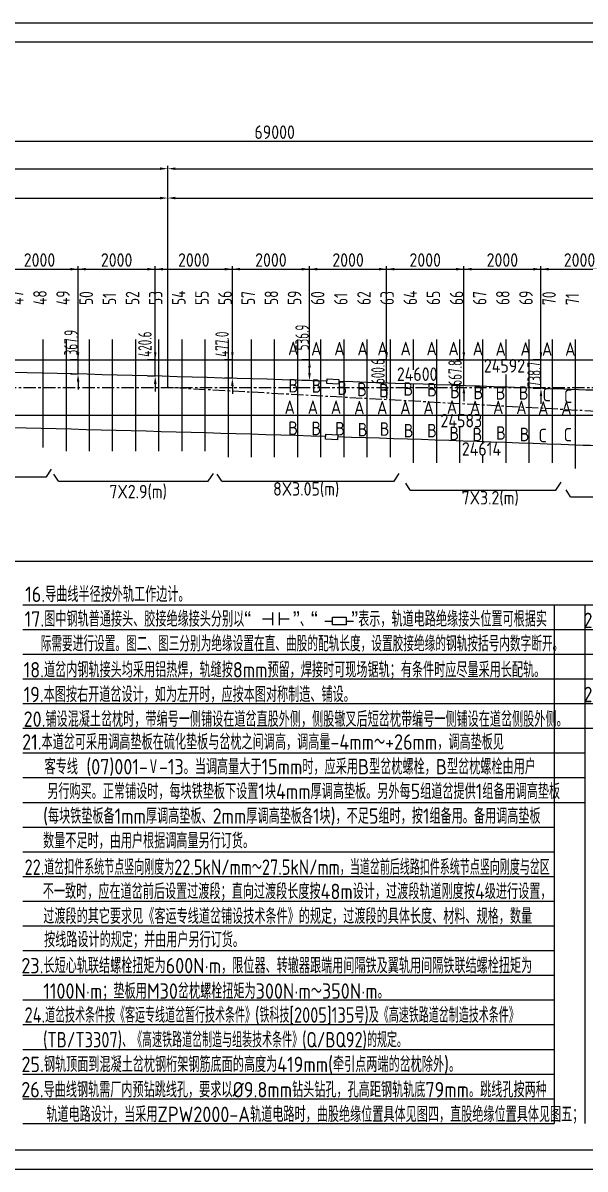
# Model space of a CAD drawing. Header units: millimetres. Extents: x 88099 to 263099, y -144739 to -10699.
# Drawn here: x 122087 to 136661, y -40399 to -10699 of the extents above; entities that cross this region are included whole.
import ezdxf

# ---------------------------------------------------------------- set-up
doc = ezdxf.new("R2010")
doc.units = ezdxf.units.MM
doc.linetypes.add('CENTER', pattern=[50.8, 31.75, -6.35, 6.35, -6.35])
doc.layers.get('0').update_dxf_attribs({"color": 1})
doc.layers.get('Defpoints').update_dxf_attribs({"color": 252})
for name, color, linetype in [('4', 7, 'Continuous'), ('尺寸线层', 7, 'Continuous'), ('粗实线层', 1, 'Continuous'), ('细实线层', 7, 'Continuous')]:
    doc.layers.add(name, color=color, linetype=linetype)
doc.styles.add('HZ', font='gbenor.shx', dxfattribs={"width": 0.7, "bigfont": 'gbcbig.shx'})
doc.styles.get("Standard").update_dxf_attribs({"font": 'gbenor.shx', "bigfont": 'gbcbig.shx'})
doc.dimstyles.new('ISO-25', dxfattribs={"dimtxt": 3.5, "dimasz": 2, "dimexe": 0.75, "dimexo": 0, "dimtad": 1, "dimdec": 1, "dimtxsty": 'Standard', "dimcen": 2.5, "dimclrd": 2, "dimclre": 2, "dimclrt": 2, "dimadec": 0, "dimazin": 0, "dimtfac": 1, "dimtdec": 1, "dimtmove": 0, "dimatfit": 3, "dimfxl": 1, "dimarcsym": 0})
doc.dimstyles.new('P12', dxfattribs={"dimtxt": 2.5, "dimasz": 2, "dimexe": 2, "dimexo": 0, "dimgap": 0.1, "dimtad": 1, "dimdec": 1, "dimzin": 0, "dimdsep": 46, "dimtxsty": 'HZ', "dimcen": 0.1, "dimse1": 1, "dimse2": 1, "dimadec": 0, "dimazin": 0, "dimtfac": 0.72, "dimtdec": 1, "dimtix": 1, "dimtmove": 2, "dimatfit": 3, "dimfxl": 1, "dimtolj": 1, "dimtzin": 0, "dimarcsym": 0})

# ---------------------------------------------------------------- blocks, each defined once
blk = doc.blocks.new('*D6')
at = {"layer": 'Defpoints', "color": 0, "transparency": 16777216}
for p in [(125843, -14476), (94114, -19431), (125843, -20149)]:
    blk.add_point(p, dxfattribs=at)
at = {"layer": '尺寸线层', "color": 7, "lineweight": -2, "transparency": 16777216}
for p, q in [((94114, -19431), (94114, -14401)), ((94314, -14476), (125643, -14476)), ((125843, -20149), (125843, -14401))]:
    blk.add_line(p, q, dxfattribs=at)
at = {"layer": '尺寸线层', "color": 7, "transparency": 16777216}
for points in [[(94314, -14443), (94314, -14509), (94114, -14476)], [(125643, -14443), (125643, -14509), (125843, -14476)]]:
    blk.add_solid(points, dxfattribs=at)
at = {"layer": '尺寸线层', "color": 7, "transparency": 16777216, "insert": (109978, -14238), "char_height": 350, "attachment_point": 5}
blk.add_mtext('31729', dxfattribs=at)
blk = doc.blocks.new('*D7')
at = {"layer": 'Defpoints', "color": 0, "transparency": 16777216}
for p in [(163114, -14476), (163114, -19431), (125843, -20149)]:
    blk.add_point(p, dxfattribs=at)
at = {"layer": '尺寸线层', "color": 7, "lineweight": -2, "transparency": 16777216}
for p, q in [((125843, -20149), (125843, -14401)), ((126043, -14476), (162914, -14476)), ((163114, -19431), (163114, -14401))]:
    blk.add_line(p, q, dxfattribs=at)
at = {"layer": '尺寸线层', "color": 7, "transparency": 16777216}
for points in [[(126043, -14443), (126043, -14509), (125843, -14476)], [(162914, -14443), (162914, -14509), (163114, -14476)]]:
    blk.add_solid(points, dxfattribs=at)
at = {"layer": '尺寸线层', "color": 7, "transparency": 16777216, "insert": (144478, -14238), "char_height": 350, "attachment_point": 5}
blk.add_mtext('37271', dxfattribs=at)
blk = doc.blocks.new('*D8')
at = {"layer": 'Defpoints', "color": 0, "transparency": 16777216}
for p in [(163114, -13767), (94114, -19431), (163114, -19431)]:
    blk.add_point(p, dxfattribs=at)
at = {"layer": '尺寸线层', "color": 7, "lineweight": -2, "transparency": 16777216}
for p, q in [((94114, -19431), (94114, -13692)), ((94314, -13767), (162914, -13767)), ((163114, -19431), (163114, -13692))]:
    blk.add_line(p, q, dxfattribs=at)
at = {"layer": '尺寸线层', "color": 7, "transparency": 16777216}
for points in [[(94314, -13734), (94314, -13800), (94114, -13767)], [(162914, -13734), (162914, -13800), (163114, -13767)]]:
    blk.add_solid(points, dxfattribs=at)
at = {"layer": '尺寸线层', "color": 7, "transparency": 16777216, "insert": (128614, -13530), "char_height": 350, "attachment_point": 5}
blk.add_mtext('69000', dxfattribs=at)
blk = doc.blocks.new('*D16')
at = {"layer": 'Defpoints', "color": 0, "transparency": 16777216}
for p in [(125843, -15237), (96069, -19431), (125843, -20149)]:
    blk.add_point(p, dxfattribs=at)
at = {"layer": '尺寸线层', "color": 7, "lineweight": -2, "transparency": 16777216}
for p, q in [((96069, -19431), (96069, -15162)), ((96269, -15237), (125643, -15237)), ((125843, -20149), (125843, -15162))]:
    blk.add_line(p, q, dxfattribs=at)
at = {"layer": '尺寸线层', "color": 7, "transparency": 16777216}
for points in [[(96269, -15204), (96269, -15271), (96069, -15237)], [(125643, -15204), (125643, -15271), (125843, -15237)]]:
    blk.add_solid(points, dxfattribs=at)
at = {"layer": '尺寸线层', "color": 7, "transparency": 16777216, "insert": (110956, -15000), "char_height": 350, "attachment_point": 5}
blk.add_mtext('29774', dxfattribs=at)
blk = doc.blocks.new('*D20')
at = {"layer": 'Defpoints', "color": 0, "transparency": 16777216}
for p in [(151479, -15237), (125843, -20149), (151479, -20866)]:
    blk.add_point(p, dxfattribs=at)
at = {"layer": '尺寸线层', "color": 7, "lineweight": -2, "transparency": 16777216}
for p, q in [((125843, -20149), (125843, -15162)), ((126043, -15237), (151279, -15237)), ((151479, -20866), (151479, -15162))]:
    blk.add_line(p, q, dxfattribs=at)
at = {"layer": '尺寸线层', "color": 7, "transparency": 16777216}
for points in [[(126043, -15204), (126043, -15271), (125843, -15237)], [(151279, -15204), (151279, -15271), (151479, -15237)]]:
    blk.add_solid(points, dxfattribs=at)
at = {"layer": '尺寸线层', "color": 7, "transparency": 16777216, "insert": (138661, -15000), "char_height": 350, "attachment_point": 5}
blk.add_mtext('25636', dxfattribs=at)
blk = doc.blocks.new('*D26')
at = {"layer": 'Defpoints', "color": 0, "transparency": 16777216}
for p in [(123517, -17080), (121517, -19663), (123517, -19663)]:
    blk.add_point(p, dxfattribs=at)
at = {"layer": '尺寸线层', "color": 7, "lineweight": -2, "transparency": 16777216}
for p, q in [((121517, -19663), (121517, -17005)), ((121717, -17080), (123317, -17080)), ((123517, -19663), (123517, -17005))]:
    blk.add_line(p, q, dxfattribs=at)
at = {"layer": '尺寸线层', "color": 7, "transparency": 16777216}
for points in [[(121717, -17047), (121717, -17114), (121517, -17080)], [(123317, -17047), (123317, -17114), (123517, -17080)]]:
    blk.add_solid(points, dxfattribs=at)
at = {"layer": '尺寸线层', "color": 7, "transparency": 16777216, "insert": (122517, -16843), "char_height": 350, "attachment_point": 5}
blk.add_mtext('2000', dxfattribs=at)
blk = doc.blocks.new('*D27')
at = {"layer": 'Defpoints', "color": 0, "transparency": 16777216}
for p in [(125517, -17080), (123517, -19663), (125517, -19663)]:
    blk.add_point(p, dxfattribs=at)
at = {"layer": '尺寸线层', "color": 7, "lineweight": -2, "transparency": 16777216}
for p, q in [((123517, -19663), (123517, -17005)), ((123717, -17080), (125317, -17080)), ((125517, -19663), (125517, -17005))]:
    blk.add_line(p, q, dxfattribs=at)
at = {"layer": '尺寸线层', "color": 7, "transparency": 16777216}
for points in [[(123717, -17047), (123717, -17114), (123517, -17080)], [(125317, -17047), (125317, -17114), (125517, -17080)]]:
    blk.add_solid(points, dxfattribs=at)
at = {"layer": '尺寸线层', "color": 7, "transparency": 16777216, "insert": (124517, -16843), "char_height": 350, "attachment_point": 5}
blk.add_mtext('2000', dxfattribs=at)
blk = doc.blocks.new('*D28')
at = {"layer": 'Defpoints', "color": 0, "transparency": 16777216}
for p in [(127517, -17080), (125517, -19663), (127517, -19663)]:
    blk.add_point(p, dxfattribs=at)
at = {"layer": '尺寸线层', "color": 7, "lineweight": -2, "transparency": 16777216}
for p, q in [((125517, -19663), (125517, -17005)), ((125717, -17080), (127317, -17080)), ((127517, -19663), (127517, -17005))]:
    blk.add_line(p, q, dxfattribs=at)
at = {"layer": '尺寸线层', "color": 7, "transparency": 16777216}
for points in [[(125717, -17047), (125717, -17114), (125517, -17080)], [(127317, -17047), (127317, -17114), (127517, -17080)]]:
    blk.add_solid(points, dxfattribs=at)
at = {"layer": '尺寸线层', "color": 7, "transparency": 16777216, "insert": (126517, -16843), "char_height": 350, "attachment_point": 5}
blk.add_mtext('2000', dxfattribs=at)
blk = doc.blocks.new('*D29')
at = {"layer": 'Defpoints', "color": 0, "transparency": 16777216}
for p in [(129517, -17080), (127517, -19663), (129517, -19663)]:
    blk.add_point(p, dxfattribs=at)
at = {"layer": '尺寸线层', "color": 7, "lineweight": -2, "transparency": 16777216}
for p, q in [((127517, -19663), (127517, -17005)), ((127717, -17080), (129317, -17080)), ((129517, -19663), (129517, -17005))]:
    blk.add_line(p, q, dxfattribs=at)
at = {"layer": '尺寸线层', "color": 7, "transparency": 16777216}
for points in [[(127717, -17047), (127717, -17114), (127517, -17080)], [(129317, -17047), (129317, -17114), (129517, -17080)]]:
    blk.add_solid(points, dxfattribs=at)
at = {"layer": '尺寸线层', "color": 7, "transparency": 16777216, "insert": (128517, -16843), "char_height": 350, "attachment_point": 5}
blk.add_mtext('2000', dxfattribs=at)
blk = doc.blocks.new('*D30')
at = {"layer": 'Defpoints', "color": 0, "transparency": 16777216}
for p in [(131517, -17080), (129517, -19663), (131517, -19663)]:
    blk.add_point(p, dxfattribs=at)
at = {"layer": '尺寸线层', "color": 7, "lineweight": -2, "transparency": 16777216}
for p, q in [((129517, -19663), (129517, -17005)), ((129717, -17080), (131317, -17080)), ((131517, -19663), (131517, -17005))]:
    blk.add_line(p, q, dxfattribs=at)
at = {"layer": '尺寸线层', "color": 7, "transparency": 16777216}
for points in [[(129717, -17047), (129717, -17114), (129517, -17080)], [(131317, -17047), (131317, -17114), (131517, -17080)]]:
    blk.add_solid(points, dxfattribs=at)
at = {"layer": '尺寸线层', "color": 7, "transparency": 16777216, "insert": (130517, -16843), "char_height": 350, "attachment_point": 5}
blk.add_mtext('2000', dxfattribs=at)
blk = doc.blocks.new('*D31')
at = {"layer": 'Defpoints', "color": 0, "transparency": 16777216}
for p in [(133517, -17080), (131517, -19663), (133517, -19663)]:
    blk.add_point(p, dxfattribs=at)
at = {"layer": '尺寸线层', "color": 7, "lineweight": -2, "transparency": 16777216}
for p, q in [((131517, -19663), (131517, -17005)), ((131717, -17080), (133317, -17080)), ((133517, -19663), (133517, -17005))]:
    blk.add_line(p, q, dxfattribs=at)
at = {"layer": '尺寸线层', "color": 7, "transparency": 16777216}
for points in [[(131717, -17047), (131717, -17114), (131517, -17080)], [(133317, -17047), (133317, -17114), (133517, -17080)]]:
    blk.add_solid(points, dxfattribs=at)
at = {"layer": '尺寸线层', "color": 7, "transparency": 16777216, "insert": (132517, -16843), "char_height": 350, "attachment_point": 5}
blk.add_mtext('2000', dxfattribs=at)
blk = doc.blocks.new('*D32')
at = {"layer": 'Defpoints', "color": 0, "transparency": 16777216}
for p in [(135517, -17080), (133517, -19663), (135517, -19663)]:
    blk.add_point(p, dxfattribs=at)
at = {"layer": '尺寸线层', "color": 7, "lineweight": -2, "transparency": 16777216}
for p, q in [((133517, -19663), (133517, -17005)), ((133717, -17080), (135317, -17080)), ((135517, -19663), (135517, -17005))]:
    blk.add_line(p, q, dxfattribs=at)
at = {"layer": '尺寸线层', "color": 7, "transparency": 16777216}
for points in [[(133717, -17047), (133717, -17114), (133517, -17080)], [(135317, -17047), (135317, -17114), (135517, -17080)]]:
    blk.add_solid(points, dxfattribs=at)
at = {"layer": '尺寸线层', "color": 7, "transparency": 16777216, "insert": (134517, -16843), "char_height": 350, "attachment_point": 5}
blk.add_mtext('2000', dxfattribs=at)
blk = doc.blocks.new('*D33')
at = {"layer": 'Defpoints', "color": 0, "transparency": 16777216}
for p in [(137517, -17080), (135517, -19663), (137517, -19663)]:
    blk.add_point(p, dxfattribs=at)
at = {"layer": '尺寸线层', "color": 7, "lineweight": -2, "transparency": 16777216}
for p, q in [((135517, -19663), (135517, -17005)), ((135717, -17080), (137317, -17080)), ((137517, -19663), (137517, -17005))]:
    blk.add_line(p, q, dxfattribs=at)
at = {"layer": '尺寸线层', "color": 7, "transparency": 16777216}
for points in [[(135717, -17047), (135717, -17114), (135517, -17080)], [(137317, -17047), (137317, -17114), (137517, -17080)]]:
    blk.add_solid(points, dxfattribs=at)
at = {"layer": '尺寸线层', "color": 7, "transparency": 16777216, "insert": (136517, -16843), "char_height": 350, "attachment_point": 5}
blk.add_mtext('2000', dxfattribs=at)
blk = doc.blocks.new('*D42')
at = {"layer": 'Defpoints', "color": 0, "transparency": 16777216}
for p in [(123517, -19431), (123517, -19431), (123517, -19799)]:
    blk.add_point(p, dxfattribs=at)
at = {"layer": '细实线层', "color": 0, "lineweight": -2, "transparency": 16777216}
for p, q in [((123517, -19231), (123517, -19031)), ((123517, -19431), (123317, -19431)), ((123517, -19799), (123517, -19431)), ((123517, -19799), (123317, -19799)), ((123517, -19999), (123517, -20199))]:
    blk.add_line(p, q, dxfattribs=at)
at = {"layer": '细实线层', "color": 0, "transparency": 16777216}
for points in [[(123484, -19231), (123551, -19231), (123517, -19431)], [(123484, -19999), (123551, -19999), (123517, -19799)]]:
    blk.add_solid(points, dxfattribs=at)
at = {"layer": '细实线层', "color": 0, "transparency": 16777216, "insert": (123332, -18983), "char_height": 350, "attachment_point": 5, "rotation": 90, "style": 'HZ'}
blk.add_mtext('\\A1;367.9', dxfattribs=at)
blk = doc.blocks.new('*D43')
at = {"layer": 'Defpoints', "color": 0, "transparency": 16777216}
for p in [(125517, -19431), (125517, -19431), (125517, -19852)]:
    blk.add_point(p, dxfattribs=at)
at = {"layer": '细实线层', "color": 0, "lineweight": -2, "transparency": 16777216}
for p, q in [((125517, -19231), (125517, -19031)), ((125517, -19431), (125317, -19431)), ((125517, -19852), (125517, -19431)), ((125517, -19852), (125317, -19852)), ((125517, -20052), (125517, -20252))]:
    blk.add_line(p, q, dxfattribs=at)
at = {"layer": '细实线层', "color": 0, "transparency": 16777216}
for points in [[(125484, -19231), (125551, -19231), (125517, -19431)], [(125484, -20052), (125551, -20052), (125517, -19852)]]:
    blk.add_solid(points, dxfattribs=at)
at = {"layer": '细实线层', "color": 0, "transparency": 16777216, "insert": (125250, -19024), "char_height": 350, "attachment_point": 5, "rotation": 90, "style": 'HZ'}
blk.add_mtext('\\A1;420.6', dxfattribs=at)
blk = doc.blocks.new('*D44')
at = {"layer": 'Defpoints', "color": 0, "transparency": 16777216}
for p in [(127517, -19431), (127517, -19431), (127517, -19908)]:
    blk.add_point(p, dxfattribs=at)
at = {"layer": '细实线层', "color": 0, "lineweight": -2, "transparency": 16777216}
for p, q in [((127517, -19231), (127517, -19031)), ((127517, -19431), (127317, -19431)), ((127517, -19908), (127517, -19431)), ((127517, -19908), (127317, -19908)), ((127517, -20108), (127517, -20308))]:
    blk.add_line(p, q, dxfattribs=at)
at = {"layer": '细实线层', "color": 0, "transparency": 16777216}
for points in [[(127484, -19231), (127551, -19231), (127517, -19431)], [(127484, -20108), (127551, -20108), (127517, -19908)]]:
    blk.add_solid(points, dxfattribs=at)
at = {"layer": '细实线层', "color": 0, "transparency": 16777216, "insert": (127251, -19024), "char_height": 350, "attachment_point": 5, "rotation": 90, "style": 'HZ'}
blk.add_mtext('\\A1;477.0', dxfattribs=at)
blk = doc.blocks.new('*D45')
at = {"layer": 'Defpoints', "color": 0, "transparency": 16777216}
for p in [(129517, -19431), (129517, -19431), (129517, -19968)]:
    blk.add_point(p, dxfattribs=at)
at = {"layer": '细实线层', "color": 0, "lineweight": -2, "transparency": 16777216}
for p, q in [((129517, -19431), (129317, -19431)), ((129517, -19768), (129517, -19631)), ((129517, -19968), (129317, -19968))]:
    blk.add_line(p, q, dxfattribs=at)
at = {"layer": '细实线层', "color": 0, "transparency": 16777216}
for points in [[(129484, -19631), (129551, -19631), (129517, -19431)], [(129484, -19768), (129551, -19768), (129517, -19968)]]:
    blk.add_solid(points, dxfattribs=at)
at = {"layer": '细实线层', "color": 0, "transparency": 16777216, "insert": (129325, -18850), "char_height": 350, "attachment_point": 5, "rotation": 90, "style": 'HZ'}
blk.add_mtext('\\A1;536.9', dxfattribs=at)
blk = doc.blocks.new('*D46')
at = {"layer": 'Defpoints', "color": 0, "transparency": 16777216}
for p in [(131517, -19431), (131517, -19431), (131517, -20032)]:
    blk.add_point(p, dxfattribs=at)
at = {"layer": '细实线层', "color": 0, "lineweight": -2, "transparency": 16777216}
for p, q in [((131517, -19231), (131517, -19031)), ((131517, -19431), (131317, -19431)), ((131517, -20032), (131517, -19431)), ((131517, -20032), (131317, -20032)), ((131517, -20232), (131517, -20432))]:
    blk.add_line(p, q, dxfattribs=at)
at = {"layer": '细实线层', "color": 0, "transparency": 16777216}
for points in [[(131484, -19231), (131551, -19231), (131517, -19431)], [(131484, -20232), (131551, -20232), (131517, -20032)]]:
    blk.add_solid(points, dxfattribs=at)
at = {"layer": '细实线层', "color": 0, "transparency": 16777216, "insert": (131292, -19731), "char_height": 350, "attachment_point": 5, "rotation": 90, "style": 'HZ'}
blk.add_mtext('\\A1;600.6', dxfattribs=at)
blk = doc.blocks.new('*D47')
at = {"layer": 'Defpoints', "color": 0, "transparency": 16777216}
for p in [(133517, -19431), (133517, -19431), (133517, -20099)]:
    blk.add_point(p, dxfattribs=at)
at = {"layer": '细实线层', "color": 0, "lineweight": -2, "transparency": 16777216}
for p, q in [((133517, -19231), (133517, -19031)), ((133517, -19431), (133317, -19431)), ((133517, -20099), (133517, -19431)), ((133517, -20099), (133317, -20099)), ((133517, -20299), (133517, -20499))]:
    blk.add_line(p, q, dxfattribs=at)
at = {"layer": '细实线层', "color": 0, "transparency": 16777216}
for points in [[(133484, -19231), (133551, -19231), (133517, -19431)], [(133484, -20299), (133551, -20299), (133517, -20099)]]:
    blk.add_solid(points, dxfattribs=at)
at = {"layer": '细实线层', "color": 0, "transparency": 16777216, "insert": (133292, -19765), "char_height": 350, "attachment_point": 5, "rotation": 90, "style": 'HZ'}
blk.add_mtext('\\A1;667.8', dxfattribs=at)
blk = doc.blocks.new('*D48')
at = {"layer": 'Defpoints', "color": 0, "transparency": 16777216}
for p in [(135517, -19431), (135517, -19431), (135517, -20170)]:
    blk.add_point(p, dxfattribs=at)
at = {"layer": '细实线层', "color": 0, "lineweight": -2, "transparency": 16777216}
for p, q in [((135517, -19231), (135517, -19031)), ((135517, -19431), (135317, -19431)), ((135517, -20170), (135517, -19431)), ((135517, -20170), (135317, -20170)), ((135517, -20370), (135517, -20570))]:
    blk.add_line(p, q, dxfattribs=at)
at = {"layer": '细实线层', "color": 0, "transparency": 16777216}
for points in [[(135484, -19231), (135551, -19231), (135517, -19431)], [(135484, -20370), (135551, -20370), (135517, -20170)]]:
    blk.add_solid(points, dxfattribs=at)
at = {"layer": '细实线层', "color": 0, "transparency": 16777216, "insert": (135341, -19811), "char_height": 350, "attachment_point": 5, "rotation": 90, "style": 'HZ'}
blk.add_mtext('\\A1;738.7', dxfattribs=at)

msp = doc.modelspace()

# ---------------------------------------------------------------- linework, layer by layer
at = {"color": 1, "linetype": 'ByBlock', "ltscale": 10}
for p, q in [((117517.86, -19431.02), (142109.86, -19431.02)), ((117526.86, -20866.02), (142109.86, -20866.02))]:
    msp.add_line(p, q, dxfattribs=at)
at = {"color": 3, "linetype": 'CENTER', "ltscale": 10}
for p, q in [((117026.2, -20148.52), (143192.24, -20148.52)), ((173994.65, -22823.62), (125842.86, -20148.52))]:
    msp.add_line(p, q, dxfattribs=at)
at = {"color": 7}
for p, q in [((128559.07, -25978.51), (128559.07, -26308.01)), ((128731.07, -25978.51), (128731.07, -26308.01)), ((128295.85, -26139.88), (128557.31, -26139.88)), ((128731.07, -26139.88), (128992.53, -26139.88)), ((129915.14, -26197.14), (130115.1, -26197.14)), ((130469.6, -26197.14), (130657.95, -26197.14))]:
    msp.add_line(p, q, dxfattribs=at)
msp.add_lwpolyline([(130115.1, -26099.35), (130469.6, -26099.35), (130469.6, -26294.93), (130115.1, -26294.93)], close=True, dxfattribs=at)
at = {"color": 1, "linetype": 'ByBlock', "ltscale": 10}
for radius, start, end in [(1100717.5, 88.20668801, 88.85483254), (1100717.5, 87.88708553, 88.19080405), (1100717.5, 87.5744828, 87.8866691), (1099282.5, 88.20610613, 88.85377105), (1099282.5, 87.88813513, 88.19020144), (1099282.5, 87.57313366, 87.88771816)]:
    msp.add_arc((95526.85, -1120160.52), radius, start, end, dxfattribs=at)
at = {"layer": '4'}
for p, q in [((122613.86, -21701.73), (122613.86, -18898.52)), ((123213.86, -21798.52), (123213.86, -18898.52)), ((123813.86, -21798.52), (123813.86, -18898.52)), ((124413.86, -21798.52), (124413.86, -18898.52)), ((125013.86, -21798.52), (125013.86, -18898.52)), ((125613.86, -21798.52), (125613.86, -18898.52)), ((126213.86, -21798.52), (126213.86, -18898.52)), ((126813.86, -21798.52), (126813.86, -18898.52)), ((127413.86, -21948.52), (127413.86, -18898.52)), ((128013.86, -21948.52), (128013.86, -18898.52)), ((128613.86, -21948.52), (128613.86, -18898.52)), ((129213.86, -21948.52), (129213.86, -18898.52)), ((129813.86, -21948.52), (129813.86, -18898.52)), ((130413.86, -21948.52), (130413.86, -18898.52)), ((131013.86, -21948.52), (131013.86, -18898.52)), ((131613.86, -21948.52), (131613.86, -18898.52)), ((132213.86, -19691.36), (132213.86, -18898.52)), ((132813.86, -22098.52), (132813.86, -18898.52)), ((133413.86, -19459.87), (133413.86, -18898.52)), ((134013.86, -21591.17), (134013.86, -18898.52)), ((134613.86, -19443.91), (134613.86, -18898.52)), ((135213.86, -22098.52), (135213.86, -18898.52)), ((135813.86, -22098.52), (135813.86, -18898.52)), ((136413.86, -22248.52), (136413.86, -18898.52)), ((134613.86, -22098.52), (134613.86, -19811.1)), ((132213.86, -22098.52), (132213.86, -20042.59)), ((133413.86, -22098.52), (133413.86, -21184.07)), ((134013.86, -22098.52), (134013.86, -21918.45))]:
    msp.add_line(p, q, dxfattribs=at)
at = {"layer": 'Defpoints'}
for p, q in [((122082.39, -25776.4), (150486.61, -25776.4)), ((135858.39, -25776.4), (135858.39, -39216.4)), ((136658.39, -25776.4), (136658.39, -39216.4)), ((136658.39, -25776.4), (136658.39, -39216.4)), ((122082.39, -26416.4), (150486.61, -26416.4)), ((122082.39, -27056.4), (150486.61, -27056.4)), ((122082.39, -27696.4), (150486.61, -27696.4)), ((122082.39, -28336.4), (150486.61, -28336.4)), ((122082.39, -28976.4), (150486.61, -28976.4)), ((122082.39, -29616.4), (136658.39, -29616.4)), ((122082.39, -30256.4), (136658.39, -30256.4)), ((122082.39, -30256.4), (136658.39, -30256.4)), ((122082.39, -30896.4), (136658.39, -30896.4)), ((122082.39, -31536.4), (135858.39, -31536.4)), ((122082.39, -32176.4), (135858.39, -32176.4)), ((122082.39, -32816.4), (135858.39, -32816.4)), ((122082.39, -33456.4), (135858.39, -33456.4)), ((122082.39, -34096.4), (135858.39, -34096.4)), ((122082.39, -34736.4), (135858.39, -34736.4)), ((122082.39, -35376.4), (135858.39, -35376.4)), ((122082.39, -36016.4), (135858.39, -36016.4)), ((122082.39, -36656.4), (135858.39, -36656.4)), ((122082.39, -37296.4), (135858.39, -37296.4)), ((122082.39, -37936.4), (135858.39, -37936.4)), ((122082.39, -38576.4), (135858.39, -38576.4)), ((122082.39, -39216.4), (135858.39, -39216.4))]:
    msp.add_line(p, q, dxfattribs=at)
at = {"layer": '粗实线层'}
for p, q in [((262598.58, -11199.02), (90598.58, -11199.02)), ((90598.58, -39899.02), (213698.58, -39899.02))]:
    msp.add_line(p, q, dxfattribs=at)
at = {"layer": '细实线层'}
for p, q in [((88098.58, -10699.02), (263098.58, -10699.02)), ((122697.76, -22464.22), (122831.59, -22261.29)), ((118898.27, -22464.22), (122697.76, -22464.22)), ((123007.71, -22574.35), (122889.94, -22395.76)), ((126890.69, -22574.35), (127024.52, -22371.41)), ((127242.16, -22574.35), (127124.39, -22395.76)), ((131709.96, -22574.35), (131843.79, -22371.41)), ((123007.71, -22574.35), (126890.69, -22574.35)), ((127242.16, -22574.35), (131709.96, -22574.35)), ((132129.41, -22803.52), (132011.64, -22624.93)), ((132129.41, -22803.52), (135906.75, -22803.52)), ((135906.75, -22803.52), (136040.58, -22600.58)), ((136285.3, -22979.8), (136167.53, -22801.21)), ((136285.3, -22979.8), (139527.02, -22979.8)), ((90598.58, -39899.02), (129598.58, -39899.02)), ((88098.58, -40399.02), (263098.58, -40399.02))]:
    msp.add_line(p, q, dxfattribs=at)
at = {"layer": '细实线层', "color": 6}
for p, q in [((117517.36, -17080.33), (142118.86, -17080.33)), ((101209.59, -24647.73), (157474.8, -24647.73))]:
    msp.add_line(p, q, dxfattribs=at)
at = {"layer": '细实线层', "color": 7}
msp.add_line((133413.86, -20880.74), (133413.86, -20034.6), dxfattribs=at)
msp.add_lwpolyline([(129976.7, -19917.53), (130281.17, -19935.9), (130273.5, -20062.93), (129969.03, -20044.56)], close=True, dxfattribs=at)
at = {"layer": '细实线层', "color": 6}
msp.add_lwpolyline([(129942.68, -21356.7), (130247.15, -21375.08), (130239.48, -21502.11), (129935.01, -21483.73)], close=True, dxfattribs=at)

# ---------------------------------------------------------------- texts
at = {"color": 1, "linetype": 'ByBlock', "ltscale": 10}
for s, p in [('24592', (134037.61, -19758.96)), ('24600', (131782.4, -19976.13)), ('24583', (132913.21, -21180.2)), ('24614', (133467.11, -21913.14))]:
    msp.add_text(s, height=350, dxfattribs=at).set_placement(p)
at = {"color": 7, "style": 'HZ'}
for s, p in [('16.导曲线半径按外轨工作边计。', (122146.4, -25704.99)), ('17.图中钢轨普通接头、胶接绝缘接头分别以“     ”、“    ”表示，轨道电路绝缘接头位置可根据实', (122131.99, -26345.1)), ('27.当转辙器跟端采用限位器结构时道岔金属件总质量为38154(40194)kg，当转辙器跟端采用间隔铁', (136620.44, -26381.11)), ('18.道岔内钢轨接头均采用铝热焊，轨缝按8mm预留，焊接时可现场锯轨；有条件时应尽量采用长配轨。', (122105.74, -27660.68)), ('19.本图按右开道岔设计，如为左开时，应按本图对称制造、铺设。', (122105.74, -28300.68)), ('28.在距离导轨前端400mm的轨腰处用白色油漆喷涂“←前”字样，需要作出方向标记的导轨见图四、图', (136620.44, -28301.11)), ('20.铺设混凝土岔枕时，带编号一侧铺设在道岔直股外侧，侧股辙叉后短岔枕带编号一侧铺设在道岔侧股外侧。', (122105.74, -28940.68)), ('21.本道岔可采用调高垫板在硫化垫板与岔枕之间调高，调高量-4mm～+26mm，调高垫板见', (122068.18, -29532.37)), ('  客专线 (07)001-Ⅴ-13。当调高量大于15mm时，应采用B型岔枕螺栓，B型岔枕螺栓由用户', (122215.89, -30172.37)), ('   另行购买。正常铺设时，每块铁垫板下设置1块4mm厚调高垫板。另外每5组道岔提供1组备用调高垫板', (122068.18, -30812.37)), ('(每块铁垫板备1mm厚调高垫板、2mm厚调高垫板各1块)，不足5组时，按1组备用。备用调高垫板', (122610.25, -31452.37)), ('数量不足时，由用户根据调高量另行订货。', (122610.25, -32092.37)), ('不一致时，应在道岔前后设置过渡段；直向过渡段长度按48m设计，过渡段轨道刚度按4级进行设置，', (122603.42, -33404.42)), ('过渡段的其它要求见《客运专线道岔铺设技术条件》的规定，过渡段的具体长度、材料、规格，数量', (122615.84, -34046.63)), ('按线路设计的规定；并由用户另行订货。', (122635.41, -34654.53)), ('23.长短心轨联结螺栓扭矩为600N·m，限位器、转辙器跟端用间隔铁及翼轨用间隔铁联结螺栓扭矩为', (122047.51, -35327.06)), ('1100N·m；垫板用M30岔枕螺栓扭矩为300N·m～350N·m。', (122615.75, -35986.01)), ('25.钢轨顶面到混凝土岔枕钢桁架钢筋底面的高度为419mm(牵引点两端的岔枕除外)。 ', (122050.78, -37887.06)), ('26.导曲线钢轨需厂内预钻跳线孔，要求以%%C9.8mm钻头钻孔，孔高距钢轨轨底79mm。跳线孔按两种', (122044.44, -38541.11)), ('   轨道电路设计，当采用ZPW2000-A轨道电路时，曲股绝缘位置具体见图四，直股绝缘位置具体见图五；', (122044.44, -39181.11))]:
    msp.add_text(s, height=400, dxfattribs=at).set_placement(p)
for s, width, p in [('  际需要进行设置。图二、图三分别为绝缘设置在直、曲股的配轨长度，设置胶接绝缘的钢轨按括号内数字断开。', 0.96, (122131.99, -26985.1)), ('22.道岔扣件系统节点竖向刚度为22.5kN/mm～27.5kN/mm，当道岔前后线路扣件系统节点竖向刚度与岔区', 0.9, (122130.8, -32775.7)), ('24.道岔技术条件按《客运专线道岔暂行技术条件》(铁科技[2005]135号)及《高速铁路道岔制造技术条件》', 0.9, (122130.8, -36607.06)), ('(TB/T3307)、《高速铁路道岔制造与组装技术条件》(Q/BQ92)的规定。', 0.9, (122608.69, -37246.63))]:
    msp.add_text(s, height=400, dxfattribs=dict(at, width=width)).set_placement(p)
at = {"layer": '细实线层', "style": 'HZ', "width": 0.85}
for s, p in [('47', (122103.86, -18009.16)), ('48', (122703.86, -18009.16)), ('49', (123303.86, -18009.16)), ('50', (123903.86, -18009.16)), ('51', (124503.86, -18009.16)), ('52', (125103.86, -18009.16)), ('53', (125703.86, -18009.16)), ('54', (126303.86, -18009.16)), ('55', (126903.86, -18009.16)), ('56', (127503.86, -18009.16)), ('57', (128103.86, -18009.16)), ('58', (128703.86, -18009.16)), ('59', (129303.86, -18009.16)), ('60', (129903.86, -18009.16)), ('61', (130503.86, -18009.16)), ('62', (131103.86, -18009.16)), ('63', (131703.86, -18009.16)), ('64', (132303.86, -18009.16)), ('65', (132903.86, -18009.16)), ('66', (133503.86, -18009.16)), ('67', (134103.86, -18009.16)), ('68', (134703.86, -18009.16)), ('69', (135303.86, -18009.16)), ('70', (135903.86, -18009.16)), ('71', (136503.86, -18009.16))]:
    msp.add_text(s, height=350, rotation=90, dxfattribs=at).set_placement(p)
at = {"layer": '细实线层', "color": 7}
for s, p in [('A', (128960.48, -19309.19)), ('A', (129558.44, -19317.38)), ('A', (130158.44, -19313.79)), ('A', (130759.62, -19311.53)), ('A', (131276.43, -19311.53)), ('A', (131876.43, -19311.53)), ('A', (132549.34, -19311.53)), ('A', (133118.09, -19311.53)), ('A', (133749.34, -19311.53)), ('A', (134338.93, -19325.48)), ('A', (134984.55, -19324.8)), ('A', (135542.89, -19324.8)), ('A', (136142.89, -19324.8)), ('B', (128973.16, -20275.44)), ('B', (129573.16, -20281.29)), ('B', (130239.81, -20336.36)), ('B', (130750.82, -20370.8)), ('B', (131319.58, -20400.38)), ('B', (131950.92, -20359.8)), ('B', (132568.83, -20377.68)), ('B', (133162.25, -20422.96)), ('B', (133767.85, -20449.26)), ('B', (134342.9, -20462.16)), ('B', (134942.9, -20462.16)), ('C', (135558.68, -20506.42)), ('A', (128870.36, -20831.44)), ('A', (129470.36, -20831.44)), ('A', (130070.36, -20831.08)), ('A', (130674.72, -20841.55)), ('A', (131268.28, -20841.55)), ('A', (131868.28, -20841.55)), ('A', (132468.28, -20841.55)), ('A', (133076.25, -20830.48)), ('A', (133675.51, -20837.84)), ('A', (134275.51, -20837.84)), ('A', (134875.51, -20837.84)), ('C', (136114.76, -20547.51)), ('A', (135442.54, -20853.4)), ('A', (136042.54, -20853.4)), ('B', (128965.46, -21375.84)), ('B', (129565.46, -21381.69)), ('B', (130182.55, -21388.43)), ('B', (130765.98, -21413.27)), ('B', (131336.17, -21398.35)), ('B', (131959.6, -21439.34)), ('B', (132565.46, -21438.89)), ('B', (133142.03, -21512.24)), ('B', (133742.03, -21539.22)), ('B', (134353.75, -21498.54)), ('B', (134965.46, -21537.56)), ('C', (135454.16, -21565.1)), ('C', (136107.3, -21543.73)), ('8X3.05(m)', (128572.44, -22948.65)), ('7X2.9(m)', (124328.28, -23018.39)), ('7X3.2(m)', (133459.69, -23177.82))]:
    msp.add_text(s, height=350, dxfattribs=at).set_placement(p)

# ---------------------------------------------------------------- dimensions: what is measured, and where the dimension line sits
at = {"layer": '尺寸线层'}
for base, p1, p2, picture, middle in [((163113.86, -13767.04), (94113.86, -19431.02), (163113.86, -19431.02), '*D8', (128613.86, -13529.54)), ((125842.86, -14475.93), (94113.86, -19431.02), (125842.86, -20148.52), '*D6', (109978.36, -14238.43)), ((163113.86, -14475.93), (125842.86, -20148.52), (163113.86, -19431.02), '*D7', (144478.36, -14238.43)), ((125842.86, -15237.23), (96068.86, -19431.02), (125842.86, -20148.52), '*D16', (110955.86, -14999.73)), ((151478.77, -15237.23), (125842.86, -20148.52), (151478.77, -20866.02), '*D20', (138660.82, -14999.73)), ((123517.36, -17080.33), (121517.36, -19662.71), (123517.36, -19662.71), '*D26', (122517.36, -16842.83)), ((125517.36, -17080.33), (123517.36, -19662.71), (125517.36, -19662.71), '*D27', (124517.36, -16842.83)), ((127517.36, -17080.33), (125517.36, -19662.71), (127517.36, -19662.71), '*D28', (126517.36, -16842.83)), ((129517.36, -17080.33), (127517.36, -19662.71), (129517.36, -19662.71), '*D29', (128517.36, -16842.83)), ((131517.36, -17080.33), (129517.36, -19662.71), (131517.36, -19662.71), '*D30', (130517.36, -16842.83)), ((133517.36, -17080.33), (131517.36, -19662.71), (133517.36, -19662.71), '*D31', (132517.36, -16842.83)), ((135517.36, -17080.33), (133517.36, -19662.71), (135517.36, -19662.71), '*D32', (134517.36, -16842.83)), ((137517.36, -17080.33), (135517.36, -19662.71), (137517.36, -19662.71), '*D33', (136517.36, -16842.83))]:
    dim = msp.add_linear_dim(base=base, p1=p1, p2=p2, dimstyle='ISO-25', override={"dimscale": 100, "dimdec": 0, "dimclrd": 7, "dimclre": 7, "dimclrt": 7}, dxfattribs=at)
    dim.commit()
    dim.dimension.update_dxf_attribs({"geometry": picture, "text_midpoint": middle})
at = {"layer": '细实线层'}
for base, p1, p2, picture, middle in [((123517.36, -19431.02), (123517.36, -19798.96), (123517.36, -19431.02), '*D42', (123331.58, -18982.66)), ((129517.36, -19431.02), (129517.36, -19967.96), (129517.36, -19431.02), '*D45', (129325.37, -18850.47)), ((125517.36, -19431.02), (125517.36, -19851.66), (125517.36, -19431.02), '*D43', (125250.07, -19023.74)), ((127517.36, -19431.02), (127517.36, -19907.99), (127517.36, -19431.02), '*D44', (127250.78, -19023.74)), ((135517.36, -19431.02), (135517.36, -20169.71), (135517.36, -19431.02), '*D48', (135340.58, -19811.1))]:
    dim = msp.add_linear_dim(base=base, p1=p1, p2=p2, angle=90, dimstyle='P12', override={"dimscale": 100, "dimtxt": 3.5, "dimgap": 0.5, "dimse1": 0, "dimse2": 0}, dxfattribs=at)
    dim.commit()
    dim.dimension.update_dxf_attribs({"geometry": picture, "text_midpoint": middle, "dimtype": 160})
for base, p1, p2, picture, middle in [((131517.3635, -19431.017), (131517.3635, -20031.571), (131517.3635, -19431.017), '*D46', (131292.3635, -19731.294)), ((133517.36, -19431.02), (133517.36, -20098.82), (133517.36, -19431.02), '*D47', (133292.36, -19764.92))]:
    dim = msp.add_linear_dim(base=base, p1=p1, p2=p2, angle=90, dimstyle='P12', override={"dimscale": 100, "dimtxt": 3.5, "dimgap": 0.5, "dimse1": 0, "dimse2": 0}, dxfattribs=at)
    dim.commit()
    dim.dimension.update_dxf_attribs({"geometry": picture, "text_midpoint": middle})

doc.saveas('drawing.dxf')
